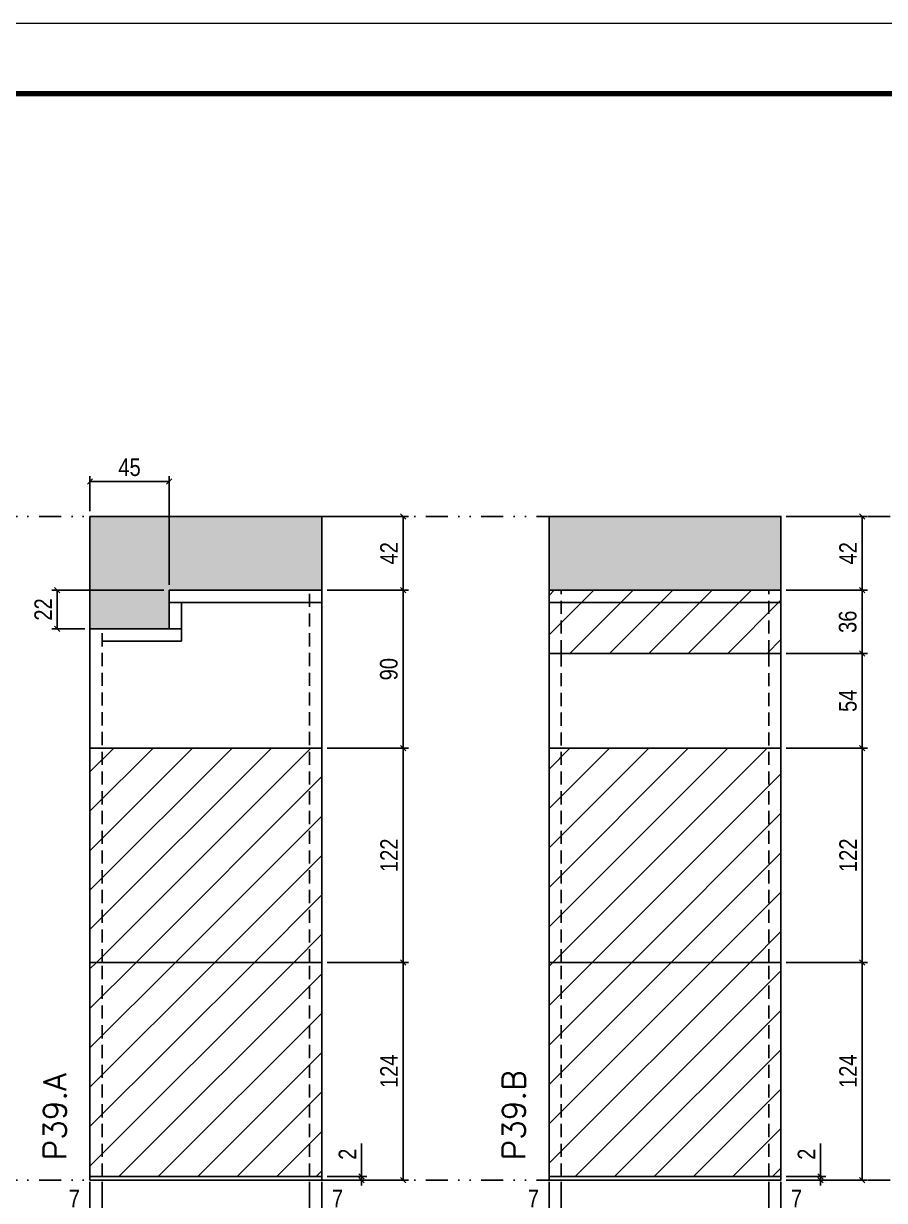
# Model space of a CAD drawing. Extents: x 28748 to 35002, y 14885 to 43501.
# Drawn here: x 34037 to 34527, y 34790 to 35461 of the extents above; entities that cross this region are included whole.
import ezdxf

# ---------------------------------------------------------------- set-up
doc = ezdxf.new("R2010")
doc.units = 0
for name, pattern in [('DASHED', [0.75, 0.5, -0.25]), ('DIVIDE2', [0.625, 0.25, -0.125, 0, -0.125, 0, -0.125]), ('HIDDEN', [0.375, 0.25, -0.125])]:
    doc.linetypes.add(name, pattern=pattern)
for name, color, linetype in [('COTA', 241, 'Continuous'), ('FUNDOS', 1, 'Continuous'), ('Nível', 160, 'Continuous'), ('Painéis', 200, 'Continuous'), ('SARR_2.2x7', 40, 'Continuous'), ('Sarrafo de Pressão', 42, 'HIDDEN')]:
    doc.layers.add(name, color=color, linetype=linetype)
for name, color, linetype, lineweight in [('Folhas', 255, 'Continuous', 9), ('Hachura', 251, 'Continuous', 9), ('SARRAFO DE PRESSAO', 251, 'DASHED', 9), ('Texto Seção', 7, 'Continuous', 15)]:
    doc.layers.add(name, color=color, linetype=linetype, lineweight=lineweight)
doc.styles.add('COTA TECNICA', font='techl___.ttf', dxfattribs={"height": 10})
doc.styles.add('COTA TECNICA-50', font='techl___.ttf', dxfattribs={"height": 10})
doc.styles.add('REGUA-120', font='ROMANS.shx', dxfattribs={"height": 15})
doc.dimstyles.new('COTA PAINEL-50', dxfattribs={"dimtxt": 10, "dimasz": 3, "dimexe": 3, "dimexo": 3, "dimgap": 3, "dimtad": 1, "dimdec": 1, "dimzin": 12, "dimdsep": 46, "dimtxsty": 'COTA TECNICA-50', "dimblk1": 'OBLIQUE', "dimblk2": 'OBLIQUE', "dimsah": 1, "dimcen": 0.9, "dimclrd": 4, "dimclre": 4, "dimclrt": 240, "dimadec": 1, "dimazin": 3, "dimtfac": 1, "dimtdec": 1, "dimtmove": 0, "dimatfit": 3, "dimfxl": 1, "dimtolj": 1, "dimtzin": 12, "dimarcsym": 0})
doc.dimstyles.new('PAINEL', dxfattribs={"dimtxt": 10, "dimasz": 3, "dimexe": 3, "dimexo": 3, "dimgap": 3, "dimtad": 1, "dimdec": 1, "dimzin": 12, "dimdsep": 46, "dimtxsty": 'COTA TECNICA', "dimblk1": 'OBLIQUE', "dimblk2": 'OBLIQUE', "dimsah": 1, "dimcen": 0.9, "dimclrd": 4, "dimclre": 4, "dimclrt": 240, "dimadec": 1, "dimazin": 3, "dimtfac": 1, "dimtdec": 1, "dimtmove": 0, "dimatfit": 3, "dimfxl": 1, "dimtolj": 1, "dimtzin": 12, "dimarcsym": 0})
pattern_1 = [(45, (-98729.064, 2517.664), (-11.2253202, 11.2253202), [])]
pattern_2 = [(45, (-98783.717, 2517.664), (-11.2253202, 11.2253202), [])]

# ---------------------------------------------------------------- blocks, each defined once
blk = doc.blocks.new('9999999999')
at = {"layer": 'Folhas'}
blk.add_lwpolyline([(98138.98, 34190.21), (99623.98, 34190.21), (99623.98, 35240.21), (98138.98, 35240.21)], close=True, dxfattribs=at)
at = {"layer": 'Folhas', "color": 30, "const_width": 3}
blk.add_lwpolyline([(98213.98, 34230.21), (99583.98, 34230.21), (99583.98, 35200.21), (98213.98, 35200.21)], close=True, dxfattribs=at)
blk = doc.blocks.new('_Oblique')
at = {"color": 0, "linetype": 'ByBlock', "lineweight": -2}
blk.add_line((-0.5, -0.5), (0.5, 0.5), dxfattribs=at)
blk = doc.blocks.new('*D757')
at = {"layer": 'COTA', "color": 4, "lineweight": -2, "transparency": 16777216}
for p, q in [((34074.8, 34801), (34074.8, 34746.83)), ((34206.8, 34801), (34206.8, 34746.83)), ((34074.8, 34749.83), (34206.8, 34749.83))]:
    blk.add_line(p, q, dxfattribs=at)
at = {"layer": 'Defpoints', "color": 0, "transparency": 16777216}
for p in [(34074.8, 34804), (34206.8, 34804), (34206.8, 34749.83)]:
    blk.add_point(p, dxfattribs=at)
at = {"layer": 'COTA', "color": 4, "lineweight": -2, "transparency": 16777216, "xscale": 3, "yscale": 3, "zscale": 3, "rotation": 180}
blk.add_blockref('_Oblique', (34074.8, 34749.83), dxfattribs=at)
at = {"layer": 'COTA', "color": 4, "lineweight": -2, "transparency": 16777216, "xscale": 3, "yscale": 3, "zscale": 3}
blk.add_blockref('_Oblique', (34206.8, 34749.83), dxfattribs=at)
at = {"layer": 'COTA', "color": 240, "transparency": 16777216, "insert": (34140.8, 34758.05), "char_height": 10, "attachment_point": 5, "style": 'COTA TECNICA'}
blk.add_mtext('\\A1;132', dxfattribs=at)
blk = doc.blocks.new('*D758')
at = {"layer": 'COTA', "color": 4, "lineweight": -2, "transparency": 16777216}
for p, q in [((34209.8, 34926), (34256.04, 34926)), ((34253.04, 34802), (34253.04, 34926)), ((34209.8, 34802), (34256.04, 34802))]:
    blk.add_line(p, q, dxfattribs=at)
at = {"layer": 'Defpoints', "color": 0, "transparency": 16777216}
for p in [(34206.8, 34926), (34253.04, 34926), (34206.8, 34802)]:
    blk.add_point(p, dxfattribs=at)
at = {"layer": 'COTA', "color": 4, "lineweight": -2, "transparency": 16777216, "xscale": 3, "yscale": 3, "zscale": 3}
for p, rotation in [((34253.04, 34926), 90), ((34253.04, 34802), 270)]:
    blk.add_blockref('_Oblique', p, dxfattribs=dict(at, rotation=rotation))
at = {"layer": 'COTA', "color": 240, "transparency": 16777216, "insert": (34244.96, 34864), "char_height": 10, "attachment_point": 5, "rotation": 90, "style": 'COTA TECNICA-50'}
blk.add_mtext('\\A1;124', dxfattribs=at)
blk = doc.blocks.new('*D759')
at = {"layer": 'COTA', "color": 4, "lineweight": -2, "transparency": 16777216}
for p, q in [((34229.32, 34804), (34229.32, 34822.8)), ((34209.8, 34804), (34232.32, 34804)), ((34229.32, 34802), (34229.32, 34804)), ((34209.8, 34802), (34232.32, 34802)), ((34229.32, 34802), (34229.32, 34799))]:
    blk.add_line(p, q, dxfattribs=at)
at = {"layer": 'Defpoints', "color": 0, "transparency": 16777216}
for p in [(34206.8, 34804), (34206.8, 34802), (34229.32, 34802)]:
    blk.add_point(p, dxfattribs=at)
at = {"layer": 'COTA', "color": 4, "lineweight": -2, "transparency": 16777216, "xscale": 3, "yscale": 3, "zscale": 3}
for p, rotation in [((34229.32, 34804), 270), ((34229.32, 34802), 90)]:
    blk.add_blockref('_Oblique', p, dxfattribs=dict(at, rotation=rotation))
at = {"layer": 'COTA', "color": 240, "transparency": 16777216, "insert": (34221.32, 34816.75), "char_height": 10, "attachment_point": 5, "rotation": 90, "style": 'COTA TECNICA-50'}
blk.add_mtext('\\A1;2', dxfattribs=at)
blk = doc.blocks.new('*D760')
at = {"layer": 'COTA', "color": 4, "linetype": 'ByBlock', "lineweight": -2, "transparency": 16777216}
for p, q in [((34209.8, 35048), (34256.04, 35048)), ((34253.04, 34926), (34253.04, 35048)), ((34209.8, 34926), (34256.04, 34926))]:
    blk.add_line(p, q, dxfattribs=at)
at = {"layer": 'Defpoints', "color": 0, "linetype": 'ByBlock', "transparency": 16777216}
for p in [(34206.8, 35048), (34253.04, 35048), (34206.8, 34926)]:
    blk.add_point(p, dxfattribs=at)
at = {"layer": 'COTA', "color": 4, "linetype": 'ByBlock', "lineweight": -2, "transparency": 16777216, "xscale": 3, "yscale": 3, "zscale": 3}
for p, rotation in [((34253.04, 35048), 90), ((34253.04, 34926), 270)]:
    blk.add_blockref('_Oblique', p, dxfattribs=dict(at, rotation=rotation))
at = {"layer": 'COTA', "color": 240, "linetype": 'ByBlock', "transparency": 16777216, "insert": (34244.98, 34987), "char_height": 10, "attachment_point": 5, "rotation": 90, "style": 'COTA TECNICA'}
blk.add_mtext('\\A1;122', dxfattribs=at)
blk = doc.blocks.new('*D761')
at = {"layer": 'COTA', "color": 4, "lineweight": -2, "transparency": 16777216}
for p, q in [((34074.8, 34799), (34074.8, 34780.49)), ((34081.8, 34801), (34081.8, 34780.49)), ((34074.8, 34783.49), (34060.07, 34783.49)), ((34081.8, 34783.49), (34074.8, 34783.49))]:
    blk.add_line(p, q, dxfattribs=at)
at = {"layer": 'Defpoints', "color": 0, "transparency": 16777216}
for p in [(34081.8, 34804), (34074.8, 34802), (34074.8, 34783.49)]:
    blk.add_point(p, dxfattribs=at)
at = {"layer": 'COTA', "color": 4, "lineweight": -2, "transparency": 16777216, "xscale": 3, "yscale": 3, "zscale": 3, "rotation": 180}
blk.add_blockref('_Oblique', (34074.8, 34783.49), dxfattribs=at)
at = {"layer": 'COTA', "color": 4, "lineweight": -2, "transparency": 16777216, "xscale": 3, "yscale": 3, "zscale": 3}
blk.add_blockref('_Oblique', (34081.8, 34783.49), dxfattribs=at)
at = {"layer": 'COTA', "color": 240, "transparency": 16777216, "insert": (34065.93, 34791.56), "char_height": 10, "attachment_point": 5, "style": 'COTA TECNICA-50'}
blk.add_mtext('\\A1;7', dxfattribs=at)
blk = doc.blocks.new('*D762')
at = {"layer": 'COTA', "color": 4, "lineweight": -2, "transparency": 16777216}
for p, q in [((34199.8, 34801), (34199.8, 34780.49)), ((34206.8, 34799), (34206.8, 34780.49)), ((34199.8, 34783.49), (34206.8, 34783.49)), ((34206.8, 34783.49), (34221.53, 34783.49))]:
    blk.add_line(p, q, dxfattribs=at)
at = {"layer": 'Defpoints', "color": 0, "transparency": 16777216}
for p in [(34199.8, 34804), (34206.8, 34802), (34206.8, 34783.49)]:
    blk.add_point(p, dxfattribs=at)
at = {"layer": 'COTA', "color": 4, "lineweight": -2, "transparency": 16777216, "xscale": 3, "yscale": 3, "zscale": 3, "rotation": 180}
blk.add_blockref('_Oblique', (34199.8, 34783.49), dxfattribs=at)
at = {"layer": 'COTA', "color": 4, "lineweight": -2, "transparency": 16777216, "xscale": 3, "yscale": 3, "zscale": 3}
blk.add_blockref('_Oblique', (34206.8, 34783.49), dxfattribs=at)
at = {"layer": 'COTA', "color": 240, "transparency": 16777216, "insert": (34215.66, 34791.56), "char_height": 10, "attachment_point": 5, "style": 'COTA TECNICA-50'}
blk.add_mtext('\\A1;7', dxfattribs=at)
blk = doc.blocks.new('*D1690')
at = {"layer": 'Defpoints', "color": 0, "linetype": 'ByBlock', "transparency": 16777216}
for p in [(34206.8, 35138), (34253.04, 35138), (34206.8, 35048)]:
    blk.add_point(p, dxfattribs=at)
at = {"layer": 'FUNDOS', "color": 4, "linetype": 'ByBlock', "lineweight": -2, "transparency": 16777216}
for p, q in [((34209.8, 35138), (34256.04, 35138)), ((34253.04, 35048), (34253.04, 35138)), ((34209.8, 35048), (34256.04, 35048))]:
    blk.add_line(p, q, dxfattribs=at)
at = {"layer": 'FUNDOS', "color": 4, "linetype": 'ByBlock', "lineweight": -2, "transparency": 16777216, "xscale": 3, "yscale": 3, "zscale": 3}
for p, rotation in [((34253.04, 35138), 90), ((34253.04, 35048), 270)]:
    blk.add_blockref('_Oblique', p, dxfattribs=dict(at, rotation=rotation))
at = {"layer": 'FUNDOS', "color": 240, "linetype": 'ByBlock', "transparency": 16777216, "insert": (34244.9, 35093), "char_height": 10, "attachment_point": 5, "rotation": 90, "style": 'COTA TECNICA'}
blk.add_mtext('\\A1;90', dxfattribs=at)
blk = doc.blocks.new('*D763')
at = {"layer": 'COTA', "color": 4, "lineweight": -2, "transparency": 16777216}
for p, q in [((34336.02, 34801), (34336.02, 34746.83)), ((34468.02, 34801), (34468.02, 34746.83)), ((34336.02, 34749.83), (34468.02, 34749.83))]:
    blk.add_line(p, q, dxfattribs=at)
at = {"layer": 'Defpoints', "color": 0, "transparency": 16777216}
for p in [(34336.02, 34804), (34468.02, 34804), (34468.02, 34749.83)]:
    blk.add_point(p, dxfattribs=at)
at = {"layer": 'COTA', "color": 4, "lineweight": -2, "transparency": 16777216, "xscale": 3, "yscale": 3, "zscale": 3, "rotation": 180}
blk.add_blockref('_Oblique', (34336.02, 34749.83), dxfattribs=at)
at = {"layer": 'COTA', "color": 4, "lineweight": -2, "transparency": 16777216, "xscale": 3, "yscale": 3, "zscale": 3}
blk.add_blockref('_Oblique', (34468.02, 34749.83), dxfattribs=at)
at = {"layer": 'COTA', "color": 240, "transparency": 16777216, "insert": (34402.02, 34758.05), "char_height": 10, "attachment_point": 5, "style": 'COTA TECNICA'}
blk.add_mtext('\\A1;132', dxfattribs=at)
blk = doc.blocks.new('*D764')
at = {"layer": 'COTA', "color": 4, "lineweight": -2, "transparency": 16777216}
for p, q in [((34471.02, 34926), (34517.25, 34926)), ((34514.25, 34802), (34514.25, 34926)), ((34471.02, 34802), (34517.25, 34802))]:
    blk.add_line(p, q, dxfattribs=at)
at = {"layer": 'Defpoints', "color": 0, "transparency": 16777216}
for p in [(34468.02, 34926), (34514.25, 34926), (34468.02, 34802)]:
    blk.add_point(p, dxfattribs=at)
at = {"layer": 'COTA', "color": 4, "lineweight": -2, "transparency": 16777216, "xscale": 3, "yscale": 3, "zscale": 3}
for p, rotation in [((34514.25, 34926), 90), ((34514.25, 34802), 270)]:
    blk.add_blockref('_Oblique', p, dxfattribs=dict(at, rotation=rotation))
at = {"layer": 'COTA', "color": 240, "transparency": 16777216, "insert": (34506.18, 34864), "char_height": 10, "attachment_point": 5, "rotation": 90, "style": 'COTA TECNICA-50'}
blk.add_mtext('\\A1;124', dxfattribs=at)
blk = doc.blocks.new('*D765')
at = {"layer": 'COTA', "color": 4, "lineweight": -2, "transparency": 16777216}
for p, q in [((34490.54, 34804), (34490.54, 34822.8)), ((34471.02, 34804), (34493.54, 34804)), ((34490.54, 34802), (34490.54, 34804)), ((34471.02, 34802), (34493.54, 34802)), ((34490.54, 34802), (34490.54, 34799))]:
    blk.add_line(p, q, dxfattribs=at)
at = {"layer": 'Defpoints', "color": 0, "transparency": 16777216}
for p in [(34468.02, 34804), (34468.02, 34802), (34490.54, 34802)]:
    blk.add_point(p, dxfattribs=at)
at = {"layer": 'COTA', "color": 4, "lineweight": -2, "transparency": 16777216, "xscale": 3, "yscale": 3, "zscale": 3}
for p, rotation in [((34490.54, 34804), 270), ((34490.54, 34802), 90)]:
    blk.add_blockref('_Oblique', p, dxfattribs=dict(at, rotation=rotation))
at = {"layer": 'COTA', "color": 240, "transparency": 16777216, "insert": (34482.54, 34816.75), "char_height": 10, "attachment_point": 5, "rotation": 90, "style": 'COTA TECNICA-50'}
blk.add_mtext('\\A1;2', dxfattribs=at)
blk = doc.blocks.new('*D766')
at = {"layer": 'COTA', "color": 4, "linetype": 'ByBlock', "lineweight": -2, "transparency": 16777216}
for p, q in [((34471.02, 35048), (34517.25, 35048)), ((34514.25, 34926), (34514.25, 35048)), ((34471.02, 34926), (34517.25, 34926))]:
    blk.add_line(p, q, dxfattribs=at)
at = {"layer": 'Defpoints', "color": 0, "linetype": 'ByBlock', "transparency": 16777216}
for p in [(34468.02, 35048), (34514.25, 35048), (34468.02, 34926)]:
    blk.add_point(p, dxfattribs=at)
at = {"layer": 'COTA', "color": 4, "linetype": 'ByBlock', "lineweight": -2, "transparency": 16777216, "xscale": 3, "yscale": 3, "zscale": 3}
for p, rotation in [((34514.25, 35048), 90), ((34514.25, 34926), 270)]:
    blk.add_blockref('_Oblique', p, dxfattribs=dict(at, rotation=rotation))
at = {"layer": 'COTA', "color": 240, "linetype": 'ByBlock', "transparency": 16777216, "insert": (34506.2, 34987), "char_height": 10, "attachment_point": 5, "rotation": 90, "style": 'COTA TECNICA'}
blk.add_mtext('\\A1;122', dxfattribs=at)
blk = doc.blocks.new('*D767')
at = {"layer": 'COTA', "color": 4, "lineweight": -2, "transparency": 16777216}
for p, q in [((34336.02, 34799), (34336.02, 34780.49)), ((34343.02, 34801), (34343.02, 34780.49)), ((34336.02, 34783.49), (34321.28, 34783.49)), ((34343.02, 34783.49), (34336.02, 34783.49))]:
    blk.add_line(p, q, dxfattribs=at)
at = {"layer": 'Defpoints', "color": 0, "transparency": 16777216}
for p in [(34343.02, 34804), (34336.02, 34802), (34336.02, 34783.49)]:
    blk.add_point(p, dxfattribs=at)
at = {"layer": 'COTA', "color": 4, "lineweight": -2, "transparency": 16777216, "xscale": 3, "yscale": 3, "zscale": 3, "rotation": 180}
blk.add_blockref('_Oblique', (34336.02, 34783.49), dxfattribs=at)
at = {"layer": 'COTA', "color": 4, "lineweight": -2, "transparency": 16777216, "xscale": 3, "yscale": 3, "zscale": 3}
blk.add_blockref('_Oblique', (34343.02, 34783.49), dxfattribs=at)
at = {"layer": 'COTA', "color": 240, "transparency": 16777216, "insert": (34327.15, 34791.56), "char_height": 10, "attachment_point": 5, "style": 'COTA TECNICA-50'}
blk.add_mtext('\\A1;7', dxfattribs=at)
blk = doc.blocks.new('*D768')
at = {"layer": 'COTA', "color": 4, "lineweight": -2, "transparency": 16777216}
for p, q in [((34461.02, 34801), (34461.02, 34780.49)), ((34468.02, 34799), (34468.02, 34780.49)), ((34461.02, 34783.49), (34468.02, 34783.49)), ((34468.02, 34783.49), (34482.75, 34783.49))]:
    blk.add_line(p, q, dxfattribs=at)
at = {"layer": 'Defpoints', "color": 0, "transparency": 16777216}
for p in [(34461.02, 34804), (34468.02, 34802), (34468.02, 34783.49)]:
    blk.add_point(p, dxfattribs=at)
at = {"layer": 'COTA', "color": 4, "lineweight": -2, "transparency": 16777216, "xscale": 3, "yscale": 3, "zscale": 3, "rotation": 180}
blk.add_blockref('_Oblique', (34461.02, 34783.49), dxfattribs=at)
at = {"layer": 'COTA', "color": 4, "lineweight": -2, "transparency": 16777216, "xscale": 3, "yscale": 3, "zscale": 3}
blk.add_blockref('_Oblique', (34468.02, 34783.49), dxfattribs=at)
at = {"layer": 'COTA', "color": 240, "transparency": 16777216, "insert": (34476.88, 34791.56), "char_height": 10, "attachment_point": 5, "style": 'COTA TECNICA-50'}
blk.add_mtext('\\A1;7', dxfattribs=at)
blk = doc.blocks.new('*D1691')
at = {"layer": 'Defpoints', "color": 0, "linetype": 'ByBlock', "transparency": 16777216}
for p in [(34468.02, 35138), (34514.25, 35138), (34468.02, 35102)]:
    blk.add_point(p, dxfattribs=at)
at = {"layer": 'FUNDOS', "color": 4, "linetype": 'ByBlock', "lineweight": -2, "transparency": 16777216}
for p, q in [((34471.02, 35138), (34517.25, 35138)), ((34514.25, 35102), (34514.25, 35138)), ((34471.02, 35102), (34517.25, 35102))]:
    blk.add_line(p, q, dxfattribs=at)
at = {"layer": 'FUNDOS', "color": 4, "linetype": 'ByBlock', "lineweight": -2, "transparency": 16777216, "xscale": 3, "yscale": 3, "zscale": 3}
for p, rotation in [((34514.25, 35138), 90), ((34514.25, 35102), 270)]:
    blk.add_blockref('_Oblique', p, dxfattribs=dict(at, rotation=rotation))
at = {"layer": 'FUNDOS', "color": 240, "linetype": 'ByBlock', "transparency": 16777216, "insert": (34506.03, 35120), "char_height": 10, "attachment_point": 5, "rotation": 90, "style": 'COTA TECNICA'}
blk.add_mtext('\\A1;36', dxfattribs=at)
blk = doc.blocks.new('*D2086')
at = {"layer": 'COTA', "color": 4, "lineweight": -2, "transparency": 16777216}
for p, q in [((34209.8, 35180), (34256.04, 35180)), ((34253.04, 35180), (34253.04, 35138)), ((34209.8, 35138), (34256.04, 35138))]:
    blk.add_line(p, q, dxfattribs=at)
at = {"layer": 'Defpoints', "color": 0, "transparency": 16777216}
for p in [(34206.8, 35180), (34206.8, 35138), (34253.04, 35138)]:
    blk.add_point(p, dxfattribs=at)
at = {"layer": 'COTA', "color": 4, "lineweight": -2, "transparency": 16777216, "xscale": 3, "yscale": 3, "zscale": 3}
for p, rotation in [((34253.04, 35180), 90), ((34253.04, 35138), 270)]:
    blk.add_blockref('_Oblique', p, dxfattribs=dict(at, rotation=rotation))
at = {"layer": 'COTA', "color": 240, "transparency": 16777216, "insert": (34244.96, 35159), "char_height": 10, "attachment_point": 5, "rotation": 90, "style": 'COTA TECNICA-50'}
blk.add_mtext('\\A1;42', dxfattribs=at)
blk = doc.blocks.new('*D2087')
at = {"layer": 'COTA', "color": 4, "lineweight": -2, "transparency": 16777216}
for p, q in [((34471.02, 35180), (34517.25, 35180)), ((34514.25, 35180), (34514.25, 35138)), ((34471.02, 35138), (34517.25, 35138))]:
    blk.add_line(p, q, dxfattribs=at)
at = {"layer": 'Defpoints', "color": 0, "transparency": 16777216}
for p in [(34468.02, 35180), (34468.02, 35138), (34514.25, 35138)]:
    blk.add_point(p, dxfattribs=at)
at = {"layer": 'COTA', "color": 4, "lineweight": -2, "transparency": 16777216, "xscale": 3, "yscale": 3, "zscale": 3}
for p, rotation in [((34514.25, 35180), 90), ((34514.25, 35138), 270)]:
    blk.add_blockref('_Oblique', p, dxfattribs=dict(at, rotation=rotation))
at = {"layer": 'COTA', "color": 240, "transparency": 16777216, "insert": (34506.18, 35159), "char_height": 10, "attachment_point": 5, "rotation": 90, "style": 'COTA TECNICA-50'}
blk.add_mtext('\\A1;42', dxfattribs=at)
blk = doc.blocks.new('*D2239')
at = {"layer": 'COTA', "color": 4, "lineweight": -2, "transparency": 16777216}
for p, q in [((34116.8, 35138), (34053.17, 35138)), ((34056.17, 35138), (34056.17, 35116)), ((34071.8, 35116), (34053.17, 35116))]:
    blk.add_line(p, q, dxfattribs=at)
at = {"layer": 'Defpoints', "color": 0, "transparency": 16777216}
for p in [(34119.8, 35138), (34056.17, 35116), (34074.8, 35116)]:
    blk.add_point(p, dxfattribs=at)
at = {"layer": 'COTA', "color": 4, "lineweight": -2, "transparency": 16777216, "xscale": 3, "yscale": 3, "zscale": 3}
for p, rotation in [((34056.17, 35138), 90), ((34056.17, 35116), 270)]:
    blk.add_blockref('_Oblique', p, dxfattribs=dict(at, rotation=rotation))
at = {"layer": 'COTA', "color": 240, "transparency": 16777216, "insert": (34048.17, 35127), "char_height": 10, "attachment_point": 5, "rotation": 90, "style": 'COTA TECNICA'}
blk.add_mtext('\\A1;22', dxfattribs=at)
blk = doc.blocks.new('*D2240')
at = {"layer": 'COTA', "color": 4, "lineweight": -2, "transparency": 16777216}
for p, q in [((34074.8, 35183), (34074.8, 35202.84)), ((34074.8, 35199.84), (34119.8, 35199.84)), ((34119.8, 35141), (34119.8, 35202.84))]:
    blk.add_line(p, q, dxfattribs=at)
at = {"layer": 'Defpoints', "color": 0, "transparency": 16777216}
for p in [(34119.8, 35199.84), (34074.8, 35180), (34119.8, 35138)]:
    blk.add_point(p, dxfattribs=at)
at = {"layer": 'COTA', "color": 4, "lineweight": -2, "transparency": 16777216, "xscale": 3, "yscale": 3, "zscale": 3, "rotation": 180}
blk.add_blockref('_Oblique', (34074.8, 35199.84), dxfattribs=at)
at = {"layer": 'COTA', "color": 4, "lineweight": -2, "transparency": 16777216, "xscale": 3, "yscale": 3, "zscale": 3}
blk.add_blockref('_Oblique', (34119.8, 35199.84), dxfattribs=at)
at = {"layer": 'COTA', "color": 240, "transparency": 16777216, "insert": (34097.3, 35207.95), "char_height": 10, "attachment_point": 5, "style": 'COTA TECNICA'}
blk.add_mtext('\\A1;45', dxfattribs=at)
blk = doc.blocks.new('*D2364')
at = {"layer": 'COTA', "color": 4, "lineweight": -2, "transparency": 16777216}
for p, q in [((34471.02, 35102), (34517.25, 35102)), ((34514.25, 35102), (34514.25, 35048)), ((34471.02, 35048), (34517.25, 35048))]:
    blk.add_line(p, q, dxfattribs=at)
at = {"layer": 'Defpoints', "color": 0, "transparency": 16777216}
for p in [(34468.02, 35102), (34468.02, 35048), (34514.25, 35048)]:
    blk.add_point(p, dxfattribs=at)
at = {"layer": 'COTA', "color": 4, "lineweight": -2, "transparency": 16777216, "xscale": 3, "yscale": 3, "zscale": 3}
for p, rotation in [((34514.25, 35102), 90), ((34514.25, 35048), 270)]:
    blk.add_blockref('_Oblique', p, dxfattribs=dict(at, rotation=rotation))
at = {"layer": 'COTA', "color": 240, "transparency": 16777216, "insert": (34506.14, 35075), "char_height": 10, "attachment_point": 5, "rotation": 90, "style": 'COTA TECNICA'}
blk.add_mtext('\\A1;54', dxfattribs=at)

msp = doc.modelspace()

# ---------------------------------------------------------------- hatches: boundary and pattern name
at = {"layer": 'COTA', "linetype": 'ByBlock'}
h = msp.add_hatch(dxfattribs=at)
h.set_pattern_fill('AR-CONC', color=256, scale=0.03)
h.set_pattern_definition([(50, (0, 54), (5.46554007, -0.47817257), [0.5715, -6.2865]), (355, (0, 54), (-1.05730264, 5.73170536), [0.4572, -5.0292175]), (100.451445, (0.4555, 53.96), (4.4082374, 5.25353256), [0.48570026, -5.34270734]), (46.1842, (0, 55.524), (8.1323712, -1.2612698), [0.85725, -9.42975]), (96.635558, (0.678, 55.419), (7.122124, 7.4227837), [0.7285507, -8.0140682]), (351.184151, (0, 55.524), (7.122124, 7.4227837), [0.685799, -7.543792]), (21, (0.762, 55.143), (4.54843174, -3.06795595), [0.5715, -6.2865]), (326, (0.762, 55.143), (1.85406085, 5.525639), [0.4572, -5.0292]), (71.451445, (1.141, 54.8873), (6.4024926, 2.45768307), [0.48570026, -5.3426981]), (37.5, (0, 54), (0.0926581, 2.53665117), [0, -4.96824, 0, -5.1054, 0, -5.04825]), (7.5, (0, 54), (2.00458988, 3.00541724), [0, -2.91084, 0, -4.85394, 0, -1.92405]), (327.5, (-1.6993, 54), (4.067717855, -0.17186232), [0, -1.905, 0, -5.9436, 0, -7.8867]), (317.5, (-2.4613, 54), (4.44387544, 0.76279473), [0, -2.4765, 0, -3.94716, 0, -5.6007])])
h.paths.add_polyline_path([(34206.8, 35138), (34206.8, 35180), (34074.8, 35180), (34074.8, 35116), (34119.8, 35116), (34119.8, 35138)])
h = msp.add_hatch(dxfattribs=at)
h.set_pattern_fill('AR-CONC', color=256, scale=0.03)
h.set_pattern_definition([(50, (29230.5272, 35584.31), (5.46554, -0.4781726), [0.5715, -6.2865]), (355, (29230.527, 35584.31), (-1.0573026, 5.7317054), [0.4572, -5.0292175]), (100.45144, (29230.9827, 35584.2703), (4.4082374, 5.2535326), [0.4857, -5.3427073]), (46.1842, (29230.527, 35585.834), (8.132371, -1.26127), [0.85725, -9.42975]), (96.63556, (29231.205, 35585.729), (7.122124, 7.422784), [0.728551, -8.014068]), (351.18415, (29230.527, 35585.834), (7.122124, 7.422784), [0.685799, -7.543792]), (21, (29231.2892, 35585.453), (4.5484317, -3.067956), [0.5715, -6.2865]), (326, (29231.289, 35585.453), (1.854061, 5.525639), [0.4572, -5.0292]), (71.45144, (29231.6683, 35585.1975), (6.4024926, 2.457683), [0.4857, -5.342698]), (37.5, (29230.5272, 35584.3102), (0.0926581, 2.5366512), [0, -4.96824, 0, -5.1054, 0, -5.04825]), (7.5, (29230.5272, 35584.3102), (2.0045899, 3.0054172), [0, -2.91084, 0, -4.85394, 0, -1.92405]), (327.5, (29228.828, 35584.3102), (4.06771786, -0.1718623), [0, -1.905, 0, -5.9436, 0, -7.8867]), (317.5, (29228.066, 35584.31), (4.4438754, 0.7627947), [0, -2.4765, 0, -3.94716, 0, -5.6007])])
h.paths.add_polyline_path([(34468.02, 35138), (34468.02, 35180), (34336.02, 35180), (34336.02, 35138)])
at = {"layer": 'Hachura', "linetype": 'ByBlock'}
h = msp.add_hatch(dxfattribs=at)
h.set_pattern_fill('ANSI31', color=256, scale=5)
h.set_pattern_definition([(45, (-98783.717, 2571.664), (-11.2253202, 11.2253202), [])])
h.paths.add_polyline_path([(34336.02, 35138), (34336.02, 35102), (34468.02, 35102), (34468.02, 35138)])
h = msp.add_hatch(dxfattribs=at)
h.set_pattern_fill('ANSI31', color=256, scale=5)
h.set_pattern_definition(pattern_1)
h.paths.add_polyline_path([(34206.8, 35048), (34074.8, 35048), (34074.8, 34926), (34206.8, 34926)])
h = msp.add_hatch(dxfattribs=at)
h.set_pattern_fill('ANSI31', color=256, scale=5)
h.set_pattern_definition(pattern_2)
h.paths.add_polyline_path([(34468.02, 34926), (34468.02, 35048), (34336.02, 35048), (34336.02, 34926)])
h = msp.add_hatch(dxfattribs=at)
h.set_pattern_fill('ANSI31', color=256, scale=5)
h.set_pattern_definition(pattern_1)
h.paths.add_polyline_path([(34206.8, 34926), (34074.8, 34926), (34074.8, 34804), (34206.8, 34804)])
h = msp.add_hatch(dxfattribs=at)
h.set_pattern_fill('ANSI31', color=256, scale=5)
h.set_pattern_definition(pattern_2)
h.paths.add_polyline_path([(34468.02, 34926), (34336.02, 34926), (34336.02, 34804), (34468.02, 34804)])

# ---------------------------------------------------------------- linework, layer by layer
at = {"layer": 'COTA', "linetype": 'ByBlock'}
for p, q in [((34206.8, 35180), (34074.8, 35180)), ((34074.8, 35180), (34074.8, 35116)), ((34206.8, 35138), (34206.8, 35180))]:
    msp.add_line(p, q, dxfattribs=at)
msp.add_lwpolyline([(34336.02, 35138), (34468.02, 35138), (34468.02, 35180), (34336.02, 35180)], close=True, dxfattribs=at)
at = {"layer": 'Nível', "color": 4, "linetype": 'DIVIDE2', "ltscale": 50}
for p, q in [((33951.5, 35180), (34961.84, 35180)), ((33951.5, 34802), (34961.84, 34802))]:
    msp.add_line(p, q, dxfattribs=at)
at = {"layer": 'Painéis'}
for p, q in [((34206.8, 35138), (34119.8, 35138)), ((34119.8, 35138), (34119.8, 35116)), ((34206.8, 35048), (34206.8, 35138)), ((34468.02, 35138), (34336.02, 35138)), ((34336.02, 35138), (34336.02, 35102)), ((34468.02, 35102), (34468.02, 35138)), ((34119.8, 35116), (34074.8, 35116)), ((34074.8, 35116), (34074.8, 35048)), ((34336.02, 35102), (34468.02, 35102)), ((34336.02, 35102), (34336.02, 35048)), ((34468.02, 35102), (34468.02, 35048)), ((34074.8, 35048), (34206.8, 35048)), ((34336.02, 35048), (34468.02, 35048))]:
    msp.add_line(p, q, dxfattribs=at)
for points in [[(34206.8, 34926), (34074.8, 34926), (34074.8, 35048), (34206.8, 35048)], [(34468.02, 34926), (34336.02, 34926), (34336.02, 35048), (34468.02, 35048)], [(34074.8, 34804), (34206.8, 34804), (34206.8, 34926), (34074.8, 34926)], [(34336.02, 34804), (34468.02, 34804), (34468.02, 34926), (34336.02, 34926)], [(34074.8, 34804), (34206.8, 34804), (34206.8, 34802), (34074.8, 34802)], [(34336.02, 34804), (34468.02, 34804), (34468.02, 34802), (34336.02, 34802)]]:
    msp.add_lwpolyline(points, close=True, dxfattribs=at)
at = {"layer": 'SARR_2.2x7'}
for p, q in [((34206.8, 35131), (34119.8, 35131)), ((34126.8, 35131), (34126.8, 35116)), ((34468.02, 35131), (34336.02, 35131)), ((34119.8, 35116), (34126.8, 35116)), ((34126.8, 35116), (34126.8, 35109)), ((34126.8, 35109), (34081.8, 35109))]:
    msp.add_line(p, q, dxfattribs=at)
at = {"layer": 'Sarrafo de Pressão', "ltscale": 30}
for p, q in [((34199.8, 34926), (34199.8, 35138)), ((34343.02, 35102), (34343.02, 35138)), ((34461.02, 35102), (34461.02, 35138)), ((34081.8, 34926), (34081.8, 35116)), ((34343.02, 35102), (34343.02, 35048)), ((34461.02, 35102), (34461.02, 35048)), ((34343.02, 34926), (34343.02, 35048)), ((34461.02, 34926), (34461.02, 35048)), ((34081.8, 34804), (34081.8, 34926)), ((34199.8, 34804), (34199.8, 34926)), ((34343.02, 34804), (34343.02, 34926)), ((34461.02, 34804), (34461.02, 34926))]:
    msp.add_line(p, q, dxfattribs=at)

# ---------------------------------------------------------------- block references
at = {"layer": 'SARRAFO DE PRESSAO', "color": 6, "linetype": 'ByBlock'}
msp.add_blockref('9999999999', (-64622.14, 220.51), dxfattribs=at)

# ---------------------------------------------------------------- texts
at = {"layer": 'Texto Seção', "char_height": 13, "width": 285.3299, "attachment_point": 7, "rotation": 90, "style": 'REGUA-120'}
for s, insert in [('P39.B', (34322.54, 34813.25)), ('P39.A', (34061.33, 34813.25))]:
    msp.add_mtext(s, dxfattribs=dict(at, insert=insert))

# ---------------------------------------------------------------- dimensions: what is measured, and where the dimension line sits
at = {"layer": 'COTA'}
for base, p1, p2, dimstyle, picture, middle in [((34119.8, 35199.84), (34074.8, 35180), (34119.8, 35138), 'PAINEL', '*D2240', (34097.3, 35207.95)), ((34206.8, 34783.49), (34199.8, 34804), (34206.8, 34802), 'COTA PAINEL-50', '*D762', (34215.66, 34791.56)), ((34468.02, 34783.49), (34461.02, 34804), (34468.02, 34802), 'COTA PAINEL-50', '*D768', (34476.88, 34791.56))]:
    dim = msp.add_linear_dim(base=base, p1=p1, p2=p2, dimstyle=dimstyle, dxfattribs=at)
    dim.commit()
    dim.dimension.update_dxf_attribs({"geometry": picture, "text_midpoint": middle})
for base, p1, p2, angle, dimstyle, picture, middle in [((34253.04, 35138), (34206.8, 35180), (34206.8, 35138), 90, 'COTA PAINEL-50', '*D2086', (34244.96, 35159)), ((34514.25, 35138), (34468.02, 35180), (34468.02, 35138), 90, 'COTA PAINEL-50', '*D2087', (34506.18, 35159)), ((34056.17, 35116), (34119.8, 35138), (34074.8, 35116), 90, 'PAINEL', '*D2239', (34048.17, 35127)), ((34514.25, 35048), (34468.02, 35102), (34468.02, 35048), 90, 'PAINEL', '*D2364', (34506.14, 35075)), ((34253.04, 34926), (34206.8, 34802), (34206.8, 34926), 90, 'COTA PAINEL-50', '*D758', (34244.96, 34864)), ((34514.25, 34926), (34468.02, 34802), (34468.02, 34926), 90, 'COTA PAINEL-50', '*D764', (34506.18, 34864)), ((34074.8, 34783.49), (34081.8, 34804), (34074.8, 34802), 180, 'COTA PAINEL-50', '*D761', (34065.93, 34791.56)), ((34336.02, 34783.49), (34343.02, 34804), (34336.02, 34802), 180, 'COTA PAINEL-50', '*D767', (34327.15, 34791.56))]:
    dim = msp.add_linear_dim(base=base, p1=p1, p2=p2, angle=angle, dimstyle=dimstyle, dxfattribs=at)
    dim.commit()
    dim.dimension.update_dxf_attribs({"geometry": picture, "text_midpoint": middle})
at = {"layer": 'COTA', "linetype": 'ByBlock'}
for base, p1, p2, picture, middle in [((34253.04, 35048), (34206.8, 34926), (34206.8, 35048), '*D760', (34244.98, 34987)), ((34514.25, 35048), (34468.02, 34926), (34468.02, 35048), '*D766', (34506.2, 34987))]:
    dim = msp.add_linear_dim(base=base, p1=p1, p2=p2, angle=90, dimstyle='PAINEL', dxfattribs=at)
    dim.commit()
    dim.dimension.update_dxf_attribs({"geometry": picture, "text_midpoint": middle})
at = {"layer": 'COTA'}
for base, p1, p2, picture, middle in [((34229.32, 34802), (34206.8, 34804), (34206.8, 34802), '*D759', (34229.32, 34816.75)), ((34490.54, 34802), (34468.02, 34804), (34468.02, 34802), '*D765', (34490.54, 34816.75))]:
    dim = msp.add_linear_dim(base=base, p1=p1, p2=p2, angle=90, dimstyle='COTA PAINEL-50', dxfattribs=at)
    dim.commit()
    dim.dimension.update_dxf_attribs({"geometry": picture, "text_midpoint": middle, "dimtype": 160})
for base, p1, p2, picture, middle in [((34206.8, 34749.83), (34074.8, 34804), (34206.8, 34804), '*D757', (34140.8, 34758.05)), ((34468.02, 34749.83), (34336.02, 34804), (34468.02, 34804), '*D763', (34402.02, 34758.05))]:
    dim = msp.add_linear_dim(base=base, p1=p1, p2=p2, dimstyle='PAINEL', override={"dimarcsym": 2}, dxfattribs=at)
    dim.commit()
    dim.dimension.update_dxf_attribs({"geometry": picture, "text_midpoint": middle})
at = {"layer": 'FUNDOS', "linetype": 'ByBlock'}
for base, p1, p2, picture, middle in [((34253.04, 35138), (34206.8, 35048), (34206.8, 35138), '*D1690', (34244.9, 35093)), ((34514.25, 35138), (34468.02, 35102), (34468.02, 35138), '*D1691', (34506.03, 35120))]:
    dim = msp.add_linear_dim(base=base, p1=p1, p2=p2, angle=90, dimstyle='PAINEL', dxfattribs=at)
    dim.commit()
    dim.dimension.update_dxf_attribs({"geometry": picture, "text_midpoint": middle})

doc.saveas('drawing.dxf')
